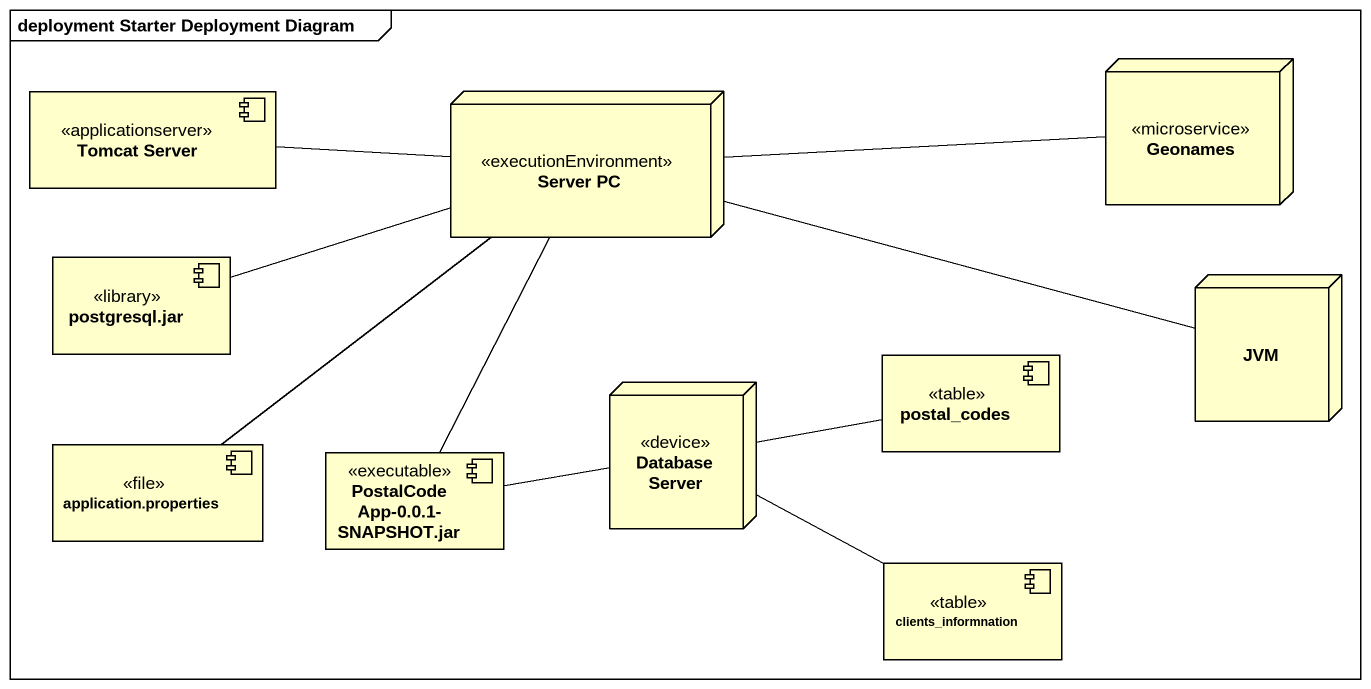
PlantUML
@startuml
mainframe deployment Starter Deployment Diagram
component "Tomcat Server" as Tomcat_Server <<applicationserver>>
node "Server PC" as Server_PC <<executionEnvironment>>
node Geonames <<microservice>>
component "postgresql.jar" as postgresql_jar <<library>>
node JVM
node "Database Server" as Database_Server <<device>>
component postal_codes <<table>>
component "application.properties" as application_properties <<file>>
component "PostalCodeApp-0.0.1-SNAPSHOT.jar" as PostalCodeApp_0_0_1 <<executable>>
component clients_informnation <<table>>
Tomcat_Server -right- Server_PC
Server_PC -right- Geonames
Server_PC -right- JVM
postgresql_jar -right- Server_PC
Database_Server -right- postal_codes
application_properties -up- Server_PC
PostalCodeApp_0_0_1 -up- Server_PC
PostalCodeApp_0_0_1 -right- Database_Server
clients_informnation -left- Database_Server
@enduml
